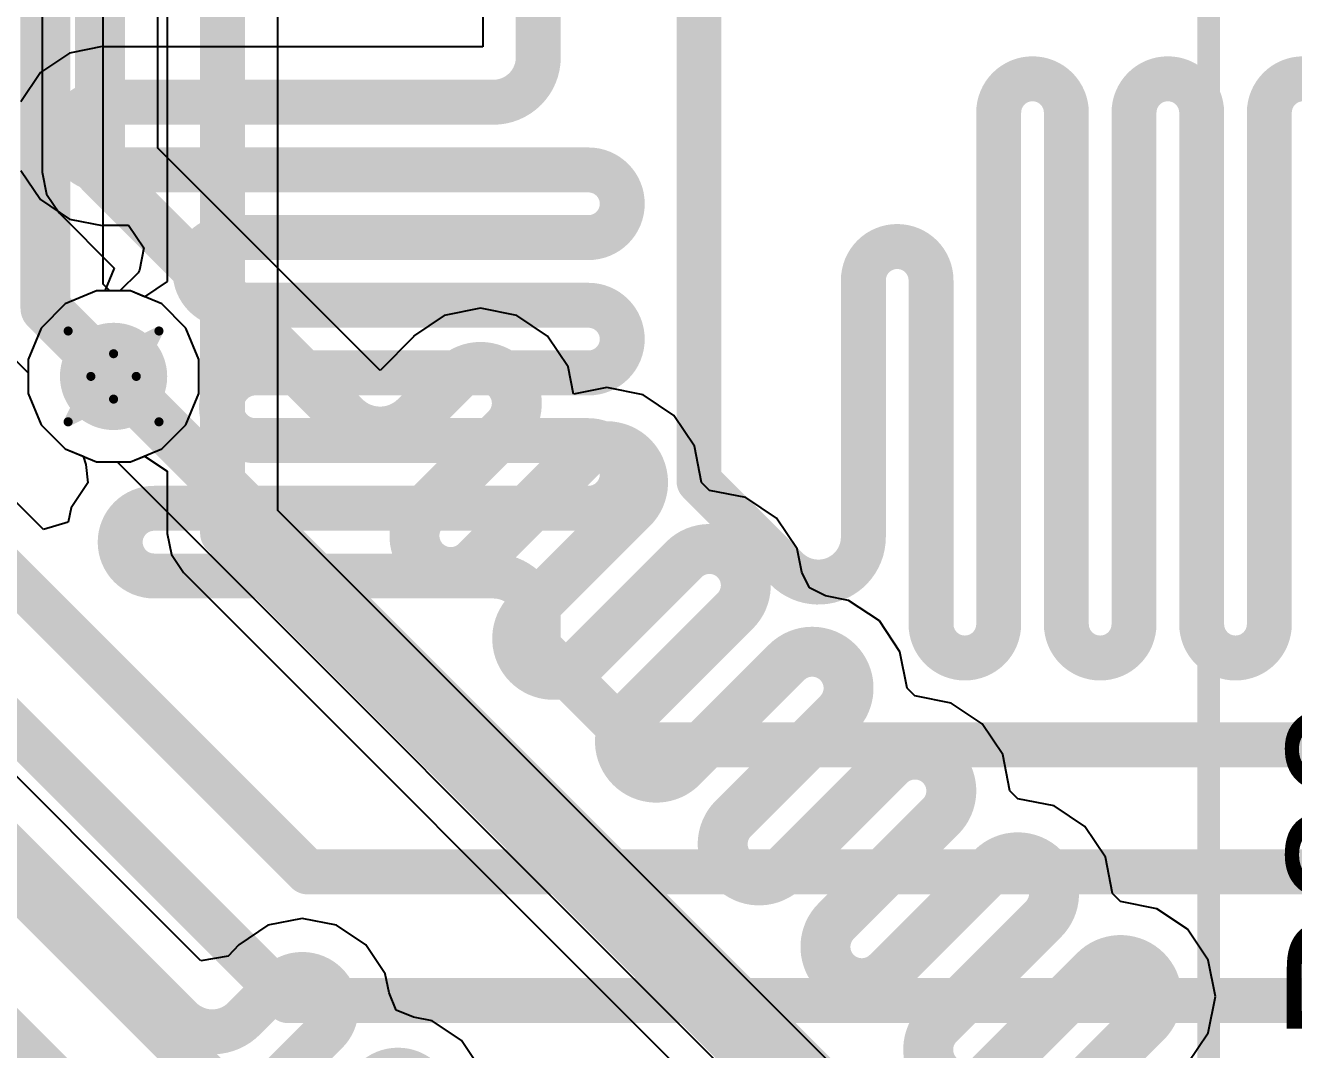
# Model space of a CAD drawing. Header units: inches. Extents: x -3 to 488, y -11 to 93.
# Drawn here: x 74.46 to 81.55, y 23.22 to 28.95 of the extents above; entities that cross this region are included whole.
import ezdxf

# ---------------------------------------------------------------- set-up
doc = ezdxf.new("R2010")
doc.units = ezdxf.units.IN
for name, color, linetype in [('Bottom Layer', 5, 'Continuous'), ('Drill Drawing', 1, 'Continuous'), ('Layer 1', 16, 'Continuous'), ('Layer 2', 76, 'Continuous'), ('Top Layer', 1, 'Continuous'), ('Top Overlay', 2, 'Continuous'), ('Via Holes', 16, 'Continuous')]:
    doc.layers.add(name, color=color, linetype=linetype)
doc.styles.add('Arial', font='', dxfattribs={"height": 0.2})
doc.styles.get('Arial').set_extended_font_data('Arial')

msp = doc.modelspace()

# ---------------------------------------------------------------- hatches: boundary and pattern name
at = {"layer": 'Bottom Layer'}
h = msp.add_hatch(color=5, dxfattribs=at)
edge = h.paths.add_edge_path()
edge.add_arc((74.95277618, 26.98257494), 0.2999994, 0, 360)
at = {"layer": 'Layer 1'}
h = msp.add_hatch(color=16, dxfattribs=at)
edge = h.paths.add_edge_path()
edge.add_arc((74.95277618, 26.98257494), 0.2999994, 0, 360)
at = {"layer": 'Layer 2'}
h = msp.add_hatch(color=76, dxfattribs=at)
edge = h.paths.add_edge_path()
edge.add_arc((74.95277618, 26.98257494), 0.2999994, 0, 360)
at = {"layer": 'Top Layer'}
h = msp.add_hatch(color=1, dxfattribs=at)
edge = h.paths.add_edge_path()
edge.add_arc((74.95277618, 26.98257494), 0.2999994, 0, 360)
at = {"layer": 'Via Holes'}
h = msp.add_hatch(color=7, dxfattribs=at)
edge = h.paths.add_edge_path()
edge.add_arc((74.95277618, 26.98257494), 0.1499997, 0, 360)

# ---------------------------------------------------------------- linework, layer by layer
at = {"layer": 'Bottom Layer'}
for p, q in [((74.55285572, 30.47449836), (74.55285572, 28.75136998)), ((75.20029664, 28.25966408), (75.20029664, 29.02517436)), ((74.55285572, 28.75136998), (74.55285572, 28.12557494)), ((76.44376888, 27.0161893), (75.20029664, 28.25966408)), ((74.55285572, 28.12557494), (74.57749625999999, 28.00169152)), ((74.57749625999999, 28.00169152), (74.64767137999999, 27.89667014)), ((74.64767137999999, 27.89667014), (74.95696464, 27.58737434)), ((74.95696464, 27.58737434), (74.90435869999999, 27.46037434)), ((74.857737, 27.46037434), (74.68212394, 27.38763382)), ((74.90435869999999, 27.46037434), (74.857737, 27.46037434)), ((74.68212394, 27.38763382), (74.5477173, 27.25322718)), ((76.80207397999999, 27.3229705), (76.62983657999999, 27.20788564)), ((77.00524096, 27.3633819), (76.80207397999999, 27.3229705)), ((77.20840793999999, 27.3229705), (77.00524096, 27.3633819)), ((77.38064534, 27.20788564), (77.20840793999999, 27.3229705)), ((74.5477173, 27.25322718), (74.47497677999999, 27.07761412)), ((76.6326509, 27.20507132), (76.44376888, 27.0161893)), ((76.62983657999999, 27.20788564), (76.6326509, 27.20507132)), ((77.4957302, 27.03564824), (77.38064534, 27.20788564)), ((74.47497677999999, 27.07761412), (74.47497677999999, 26.88753576)), ((77.52606287999998, 26.8831568), (77.4957302, 27.03564824)), ((74.47497677999999, 26.88753576), (74.5477173, 26.7119227)), ((77.71134063999999, 26.92000966), (77.52606287999998, 26.8831568)), ((77.91450762, 26.87959825999999), (77.71134063999999, 26.92000966)), ((78.08674502, 26.76451339999999), (77.91450762, 26.87959825999999)), ((78.20182988, 26.592276), (78.08674502, 26.76451339999999)), ((74.5477173, 26.7119227), (74.68212394, 26.57751606)), ((74.68212394, 26.57751606), (74.857737, 26.50477554)), ((78.24224128, 26.38911156), (78.20182988, 26.592276)), ((74.857737, 26.50477554), (74.97276597999999, 26.50477554)), ((74.97276597999999, 26.50477554), (80.67742055999999, 20.80012096)), ((78.28607914, 26.3452737), (78.24224128, 26.38911156)), ((78.48924358, 26.3048623), (78.28607914, 26.3452737)), ((78.66148098, 26.18977744), (78.48924358, 26.3048623)), ((78.77656583999999, 26.01754004), (78.66148098, 26.18977744)), ((78.80225794, 25.88837596), (78.77656583999999, 26.01754004)), ((78.84626343999999, 25.7998214), (78.80225794, 25.88837596)), ((78.93481799999999, 25.7558159), (78.84626343999999, 25.7998214)), ((79.06398208, 25.7301238), (78.93481799999999, 25.7558159)), ((79.23621948, 25.61503894), (79.06398208, 25.7301238)), ((79.35130434, 25.44280154), (79.23621948, 25.61503894)), ((79.39171574, 25.2396371), (79.35130434, 25.44280154)), ((79.4355536, 25.19579924), (79.39171574, 25.2396371)), ((79.63871803999999, 25.15538784), (79.4355536, 25.19579924)), ((79.81095544, 25.04030298), (79.63871803999999, 25.15538784)), ((79.9260403, 24.86806558), (79.81095544, 25.04030298)), ((79.9664517, 24.66490114), (79.9260403, 24.86806558)), ((80.01028955999999, 24.62106328), (79.9664517, 24.66490114)), ((80.213454, 24.58065188), (80.01028955999999, 24.62106328)), ((80.3856914, 24.46556702), (80.213454, 24.58065188)), ((80.50077626, 24.29332962), (80.3856914, 24.46556702)), ((80.54118765999999, 24.09016518), (80.50077626, 24.29332962)), ((80.58502552, 24.04632732), (80.54118765999999, 24.09016518)), ((80.78818996, 24.00591592), (80.58502552, 24.04632732)), ((80.96042736, 23.89083106), (80.78818996, 24.00591592)), ((81.07551222, 23.71859366), (80.96042736, 23.89083106)), ((81.11592361999999, 23.51542668), (81.07551222, 23.71859366)), ((81.07551222, 23.3122597), (81.11592361999999, 23.51542668)), ((80.9604299, 23.14001722), (81.07551222, 23.3122597))]:
    msp.add_line(p, q, dxfattribs=at)
at = {"layer": 'Bottom Layer', "const_width": 0.2794}
for points in [[(74.87657617999999, 28.75136998), (74.87657617999999, 30.47449836)], [(74.87657617999999, 28.12557494), (74.87657617999999, 28.75136998)], [(74.87657617999999, 28.12557494), (76.24620259999999, 26.75594598)], [(74.95277618, 26.98257494), (80.90632536, 21.02902576)], [(76.64133516, 26.75594598), (76.8615557, 26.97616652)], [(77.14892114, 26.97616652), (77.14892368, 26.97616906)], [(77.14892368, 26.97616906), (77.14892621999999, 26.97616652)], [(77.14892368, 26.97616398), (77.14892621999999, 26.97616652)], [(76.24620005999999, 26.75594344), (76.24620259999999, 26.75594598)], [(76.69521363999999, 26.2350885), (77.14892368, 26.688796)], [(76.98258162, 25.94772052), (77.56765537999999, 26.53279428)], [(77.85502082, 26.53279428), (77.85502336, 26.53279682)], [(77.85502336, 26.53279682), (77.85502589999999, 26.53279428)], [(77.85502336, 26.53279174), (77.85502589999999, 26.53279428)], [(77.26994959999999, 25.66035254), (77.85502336, 26.2454263)], [(77.85502336, 26.24542376), (77.85502336, 26.2454263)], [(76.6952111, 25.94772052), (76.69521363999999, 25.94771798)], [(76.98258162, 25.94771798), (76.98258162, 25.94772052)], [(77.55731757999999, 25.37298456), (78.14239134, 25.95805832)], [(78.42975677999999, 25.95805832), (78.42975931999999, 25.95806086)], [(78.42975931999999, 25.95806086), (78.42976186, 25.95805832)], [(78.42975931999999, 25.95805578), (78.42976186, 25.95805832)], [(77.84468556, 25.08561658), (78.42975931999999, 25.67069034)], [(78.42975931999999, 25.6706878), (78.42975931999999, 25.67069034)], [(77.26994705999999, 25.37298456), (77.26994959999999, 25.37298202)], [(77.55731757999999, 25.37298202), (77.55731757999999, 25.37298456)], [(78.13205608, 24.79824606), (78.71712984, 25.38331982)], [(79.00449528, 25.38331982), (79.00449782, 25.38332236)], [(79.00449782, 25.38332236), (79.00450036, 25.38331982)], [(79.00449782, 25.38331728), (79.00450036, 25.38331982)], [(78.41942406, 24.51087808), (79.00449782, 25.09595184)], [(79.00449782, 25.0959493), (79.00449782, 25.09595184)], [(78.13205608, 24.79824352), (78.13205608, 24.79824606)], [(78.70679204, 24.2235101), (79.2918658, 24.80858386)], [(79.57923124, 24.80858386), (79.57923378, 24.8085864)], [(79.57923378, 24.8085864), (79.57923631999999, 24.80858386)], [(79.57923378, 24.80858132), (79.57923631999999, 24.80858386)], [(78.99416002, 23.93614212), (79.57923378, 24.52121588)], [(79.57923378, 24.52121334), (79.57923378, 24.52121588)], [(78.41942152, 24.2235101), (78.41942406, 24.22350756)], [(78.70679204, 24.22350756), (78.70679204, 24.2235101)], [(79.281528, 23.64877414), (79.86660176, 24.2338479)], [(80.1539672, 24.2338479), (80.15396974, 24.23385044)], [(80.15396974, 24.23385044), (80.15397227999999, 24.2338479)], [(80.15396974, 24.23384536), (80.15397227999999, 24.2338479)], [(79.56889598, 23.36140616), (80.15396974, 23.94647992)], [(80.15396974, 23.94647738), (80.15396974, 23.94647992)], [(78.99415748, 23.64877414), (78.99416002, 23.6487716)], [(79.281528, 23.6487716), (79.281528, 23.64877414)], [(79.85626395999999, 23.07403818), (80.44133771999999, 23.65911194)], [(80.72870316, 23.65911194), (80.72870569999999, 23.65911448)], [(80.72870569999999, 23.65911448), (80.72870824, 23.65911194)], [(80.72870569999999, 23.6591094), (80.72870824, 23.65911194)], [(80.37712144, 23.0201597), (80.72870569999999, 23.37174396)], [(80.72870569999999, 23.37174142), (80.72870569999999, 23.37174396)]]:
    msp.add_lwpolyline(points, dxfattribs=at)
at = {"layer": 'Bottom Layer', "const_width": 0.1397}
for points in [[(74.80672618, 28.75136998, 1), (74.94642618, 28.75136998, 1)], [(74.80672618, 28.75136998, 1), (74.94642618, 28.75136998, 1)], [(74.80672618, 28.12557494, 1), (74.94642618, 28.12557494, 1)], [(74.80672618, 28.12557494, 1), (74.94642618, 28.12557494, 1)], [(74.88292618, 26.98257494, 1), (75.02262618, 26.98257494, 1)], [(76.7917057, 26.97616652, 1), (76.9314057, 26.97616652, 1)], [(76.7917057, 26.97616652, 1), (76.9314057, 26.97616652, 1)], [(77.07907114, 26.97616652, 1), (77.21877114, 26.97616652, 1)], [(77.07907368, 26.97616906, 1), (77.21877368, 26.97616906, 1)], [(77.07907368, 26.97616906, 1), (77.21877368, 26.97616906, 1)], [(77.07907368, 26.97616906, 1), (77.21877368, 26.97616906, 1)], [(77.07907368, 26.97616398, 1), (77.21877368, 26.97616398, 1)], [(77.07907621999999, 26.97616652, 1), (77.21877622, 26.97616652, 1)], [(77.07907621999999, 26.97616652, 1), (77.21877622, 26.97616652, 1)], [(77.07907621999999, 26.97616652, 1), (77.21877622, 26.97616652, 1)], [(76.17635006, 26.75594344, 1), (76.31605006, 26.75594344, 1)], [(76.1763526, 26.75594598, 1), (76.31605259999999, 26.75594598, 1)], [(76.1763526, 26.75594598, 1), (76.31605259999999, 26.75594598, 1)], [(76.1763526, 26.75594598, 1), (76.31605259999999, 26.75594598, 1)], [(76.57148516, 26.75594598, 1), (76.71118516, 26.75594598, 1)], [(76.57148516, 26.75594598, 1), (76.71118516, 26.75594598, 1)], [(77.07907368, 26.688796, 1), (77.21877368, 26.688796, 1)], [(77.07907368, 26.688796, 1), (77.21877368, 26.688796, 1)], [(77.49780538, 26.53279428, 1), (77.63750538000001, 26.53279428, 1)], [(77.49780538, 26.53279428, 1), (77.63750538000001, 26.53279428, 1)], [(77.78517081999999, 26.53279428, 1), (77.92487082, 26.53279428, 1)], [(77.78517335999999, 26.53279682, 1), (77.92487335999999, 26.53279682, 1)], [(77.78517335999999, 26.53279682, 1), (77.92487335999999, 26.53279682, 1)], [(77.78517335999999, 26.53279682, 1), (77.92487335999999, 26.53279682, 1)], [(77.78517335999999, 26.53279174, 1), (77.92487335999999, 26.53279174, 1)], [(77.7851759, 26.53279428, 1), (77.9248759, 26.53279428, 1)], [(77.7851759, 26.53279428, 1), (77.9248759, 26.53279428, 1)], [(77.7851759, 26.53279428, 1), (77.9248759, 26.53279428, 1)], [(76.62536363999999, 26.2350885, 1), (76.76506364, 26.2350885, 1)], [(76.62536363999999, 26.2350885, 1), (76.76506364, 26.2350885, 1)], [(77.78517335999999, 26.2454263, 1), (77.92487335999999, 26.2454263, 1)], [(77.78517335999999, 26.2454263, 1), (77.92487335999999, 26.2454263, 1)], [(77.78517335999999, 26.24542376, 1), (77.92487335999999, 26.24542376, 1)], [(77.78517335999999, 26.24542376, 1), (77.92487335999999, 26.24542376, 1)], [(76.62536109999999, 25.94772052, 1), (76.7650611, 25.94772052, 1)], [(76.62536109999999, 25.94772052, 1), (76.7650611, 25.94772052, 1)], [(76.62536363999999, 25.94771798, 1), (76.76506364, 25.94771798, 1)], [(76.62536363999999, 25.94771798, 1), (76.76506364, 25.94771798, 1)], [(76.91273161999999, 25.94772052, 1), (77.05243162, 25.94772052, 1)], [(76.91273161999999, 25.94772052, 1), (77.05243162, 25.94772052, 1)], [(76.91273161999999, 25.94771798, 1), (77.05243162, 25.94771798, 1)], [(76.91273161999999, 25.94771798, 1), (77.05243162, 25.94771798, 1)], [(78.07254133999999, 25.95805832, 1), (78.21224133999999, 25.95805832, 1)], [(78.07254133999999, 25.95805832, 1), (78.21224133999999, 25.95805832, 1)], [(78.35990678, 25.95805832, 1), (78.49960678000001, 25.95805832, 1)], [(78.35990932, 25.95806086, 1), (78.49960931999999, 25.95806086, 1)], [(78.35990932, 25.95806086, 1), (78.49960931999999, 25.95806086, 1)], [(78.35990932, 25.95806086, 1), (78.49960931999999, 25.95806086, 1)], [(78.35990932, 25.95805578, 1), (78.49960931999999, 25.95805578, 1)], [(78.35991186, 25.95805832, 1), (78.49961185999999, 25.95805832, 1)], [(78.35991186, 25.95805832, 1), (78.49961185999999, 25.95805832, 1)], [(78.35991186, 25.95805832, 1), (78.49961185999999, 25.95805832, 1)], [(77.2000996, 25.66035254, 1), (77.33979959999999, 25.66035254, 1)], [(77.2000996, 25.66035254, 1), (77.33979959999999, 25.66035254, 1)], [(78.35990932, 25.67069034, 1), (78.49960931999999, 25.67069034, 1)], [(78.35990932, 25.67069034, 1), (78.49960931999999, 25.67069034, 1)], [(78.35990932, 25.6706878, 1), (78.49960931999999, 25.6706878, 1)], [(78.35990932, 25.6706878, 1), (78.49960931999999, 25.6706878, 1)], [(77.20009706, 25.37298456, 1), (77.33979706, 25.37298456, 1)], [(77.20009706, 25.37298456, 1), (77.33979706, 25.37298456, 1)], [(77.2000996, 25.37298202, 1), (77.33979959999999, 25.37298202, 1)], [(77.2000996, 25.37298202, 1), (77.33979959999999, 25.37298202, 1)], [(77.48746758, 25.37298456, 1), (77.62716758, 25.37298456, 1)], [(77.48746758, 25.37298456, 1), (77.62716758, 25.37298456, 1)], [(77.48746758, 25.37298202, 1), (77.62716758, 25.37298202, 1)], [(77.48746758, 25.37298202, 1), (77.62716758, 25.37298202, 1)], [(78.64727984, 25.38331982, 1), (78.78697984, 25.38331982, 1)], [(78.64727984, 25.38331982, 1), (78.78697984, 25.38331982, 1)], [(78.93464528, 25.38331982, 1), (79.07434527999999, 25.38331982, 1)], [(78.93464782, 25.38332236, 1), (79.07434782, 25.38332236, 1)], [(78.93464782, 25.38332236, 1), (79.07434782, 25.38332236, 1)], [(78.93464782, 25.38332236, 1), (79.07434782, 25.38332236, 1)], [(78.93464782, 25.38331728, 1), (79.07434782, 25.38331728, 1)], [(78.93465035999999, 25.38331982, 1), (79.07435036, 25.38331982, 1)], [(78.93465035999999, 25.38331982, 1), (79.07435036, 25.38331982, 1)], [(78.93465035999999, 25.38331982, 1), (79.07435036, 25.38331982, 1)], [(77.77483556, 25.08561658, 1), (77.91453555999999, 25.08561658, 1)], [(77.77483556, 25.08561658, 1), (77.91453555999999, 25.08561658, 1)], [(78.93464782, 25.09595184, 1), (79.07434782, 25.09595184, 1)], [(78.93464782, 25.09595184, 1), (79.07434782, 25.09595184, 1)], [(78.93464782, 25.0959493, 1), (79.07434782, 25.0959493, 1)], [(78.93464782, 25.0959493, 1), (79.07434782, 25.0959493, 1)], [(77.77483556, 24.79824606, 1), (77.91453555999999, 24.79824606, 1)], [(77.77483556, 24.79824606, 1), (77.91453555999999, 24.79824606, 1)], [(78.06220608, 24.79824606, 1), (78.20190608, 24.79824606, 1)], [(78.06220608, 24.79824606, 1), (78.20190608, 24.79824606, 1)], [(78.06220608, 24.79824352, 1), (78.20190608, 24.79824352, 1)], [(78.06220608, 24.79824352, 1), (78.20190608, 24.79824352, 1)], [(79.2220158, 24.80858386, 1), (79.3617158, 24.80858386, 1)], [(79.2220158, 24.80858386, 1), (79.3617158, 24.80858386, 1)], [(79.50938124, 24.80858386, 1), (79.64908124, 24.80858386, 1)], [(79.50938378000001, 24.8085864, 1), (79.64908378, 24.8085864, 1)], [(79.50938378000001, 24.8085864, 1), (79.64908378, 24.8085864, 1)], [(79.50938378000001, 24.8085864, 1), (79.64908378, 24.8085864, 1)], [(79.50938378000001, 24.80858132, 1), (79.64908378, 24.80858132, 1)], [(79.50938631999999, 24.80858386, 1), (79.64908632, 24.80858386, 1)], [(79.50938631999999, 24.80858386, 1), (79.64908632, 24.80858386, 1)], [(79.50938631999999, 24.80858386, 1), (79.64908632, 24.80858386, 1)], [(78.34957406, 24.51087808, 1), (78.48927405999999, 24.51087808, 1)], [(78.34957406, 24.51087808, 1), (78.48927405999999, 24.51087808, 1)], [(79.50938378000001, 24.52121588, 1), (79.64908378, 24.52121588, 1)], [(79.50938378000001, 24.52121588, 1), (79.64908378, 24.52121588, 1)], [(79.50938378000001, 24.52121334, 1), (79.64908378, 24.52121334, 1)], [(79.50938378000001, 24.52121334, 1), (79.64908378, 24.52121334, 1)], [(78.34957152, 24.2235101, 1), (78.48927152, 24.2235101, 1)], [(78.34957152, 24.2235101, 1), (78.48927152, 24.2235101, 1)], [(78.34957406, 24.22350756, 1), (78.48927405999999, 24.22350756, 1)], [(78.34957406, 24.22350756, 1), (78.48927405999999, 24.22350756, 1)], [(78.63694204, 24.2235101, 1), (78.77664204, 24.2235101, 1)], [(78.63694204, 24.2235101, 1), (78.77664204, 24.2235101, 1)], [(78.63694204, 24.22350756, 1), (78.77664204, 24.22350756, 1)], [(78.63694204, 24.22350756, 1), (78.77664204, 24.22350756, 1)], [(79.79675175999999, 24.2338479, 1), (79.93645176, 24.2338479, 1)], [(79.79675175999999, 24.2338479, 1), (79.93645176, 24.2338479, 1)], [(80.0841172, 24.2338479, 1), (80.2238172, 24.2338479, 1)], [(80.08411973999999, 24.23385044, 1), (80.22381974, 24.23385044, 1)], [(80.08411973999999, 24.23385044, 1), (80.22381974, 24.23385044, 1)], [(80.08411973999999, 24.23385044, 1), (80.22381974, 24.23385044, 1)], [(80.08411973999999, 24.23384536, 1), (80.22381974, 24.23384536, 1)], [(80.08412227999999, 24.2338479, 1), (80.22382228, 24.2338479, 1)], [(80.08412227999999, 24.2338479, 1), (80.22382228, 24.2338479, 1)], [(80.08412227999999, 24.2338479, 1), (80.22382228, 24.2338479, 1)], [(78.92431002, 23.93614212, 1), (79.06401002, 23.93614212, 1)], [(78.92431002, 23.93614212, 1), (79.06401002, 23.93614212, 1)], [(80.08411973999999, 23.94647992, 1), (80.22381974, 23.94647992, 1)], [(80.08411973999999, 23.94647992, 1), (80.22381974, 23.94647992, 1)], [(80.08411973999999, 23.94647738, 1), (80.22381974, 23.94647738, 1)], [(80.08411973999999, 23.94647738, 1), (80.22381974, 23.94647738, 1)], [(78.92430748, 23.64877414, 1), (79.06400748, 23.64877414, 1)], [(78.92430748, 23.64877414, 1), (79.06400748, 23.64877414, 1)], [(78.92431002, 23.6487716, 1), (79.06401002, 23.6487716, 1)], [(78.92431002, 23.6487716, 1), (79.06401002, 23.6487716, 1)], [(79.21167799999999, 23.64877414, 1), (79.351378, 23.64877414, 1)], [(79.21167799999999, 23.64877414, 1), (79.351378, 23.64877414, 1)], [(79.21167799999999, 23.6487716, 1), (79.351378, 23.6487716, 1)], [(79.21167799999999, 23.6487716, 1), (79.351378, 23.6487716, 1)], [(80.37148771999999, 23.65911194, 1), (80.51118772, 23.65911194, 1)], [(80.37148771999999, 23.65911194, 1), (80.51118772, 23.65911194, 1)], [(80.65885315999999, 23.65911194, 1), (80.79855316, 23.65911194, 1)], [(80.6588557, 23.65911448, 1), (80.7985557, 23.65911448, 1)], [(80.6588557, 23.65911448, 1), (80.7985557, 23.65911448, 1)], [(80.6588557, 23.65911448, 1), (80.7985557, 23.65911448, 1)], [(80.6588557, 23.6591094, 1), (80.7985557, 23.6591094, 1)], [(80.65885824, 23.65911194, 1), (80.79855823999999, 23.65911194, 1)], [(80.65885824, 23.65911194, 1), (80.79855823999999, 23.65911194, 1)], [(80.65885824, 23.65911194, 1), (80.79855823999999, 23.65911194, 1)], [(79.49904598, 23.36140616, 1), (79.63874598, 23.36140616, 1)], [(79.49904598, 23.36140616, 1), (79.63874598, 23.36140616, 1)], [(80.6588557, 23.37174396, 1), (80.7985557, 23.37174396, 1)], [(80.6588557, 23.37174396, 1), (80.7985557, 23.37174396, 1)], [(80.6588557, 23.37174142, 1), (80.7985557, 23.37174142, 1)], [(80.6588557, 23.37174142, 1), (80.7985557, 23.37174142, 1)]]:
    msp.add_lwpolyline(points, format="xyb", close=True, dxfattribs=at)
at = {"layer": 'Bottom Layer', "const_width": 0.2794}
for points in [[(76.8615557, 26.97616652, -0.4142135623730951), (77.14892621999999, 26.97616652)], [(77.14892368, 26.97616906, -0.4142213289503146), (77.14892368, 26.688796)], [(76.64133516, 26.75594598, -0.414217327943648), (76.24620259999999, 26.75594598)], [(77.56765537999999, 26.53279428, -0.4142135623730951), (77.85502589999999, 26.53279428)], [(77.85502336, 26.53279682, -0.4142213289503146), (77.85502336, 26.24542376)], [(76.69521363999999, 25.94771798, -0.4142135623730951), (76.69521363999999, 26.2350885)], [(78.14239134, 25.95805832, -0.4142135623730951), (78.42976186, 25.95805832)], [(76.98258162, 25.94771798, -0.4142161511664093), (76.6952111, 25.94772052)], [(78.42975931999999, 25.95806086, -0.4142213289503146), (78.42975931999999, 25.6706878)], [(77.26994959999999, 25.37298202, -0.4142135623730951), (77.26994959999999, 25.66035254)], [(78.71712984, 25.38331982, -0.4142135623730951), (79.00450036, 25.38331982)], [(77.55731757999999, 25.37298202, -0.4142161511664093), (77.26994705999999, 25.37298456)], [(79.00449782, 25.38332236, -0.4142213289503146), (79.00449782, 25.0959493)], [(77.84468556, 24.79824606, -0.4142135623730951), (77.84468556, 25.08561658)], [(79.2918658, 24.80858386, -0.4142135623730951), (79.57923631999999, 24.80858386)], [(78.13205608, 24.79824352, -0.4142161511664093), (77.84468556, 24.79824606)], [(79.57923378, 24.8085864, -0.4142213289503146), (79.57923378, 24.52121334)], [(78.41942406, 24.22350756, -0.4142135623730951), (78.41942406, 24.51087808)], [(79.86660176, 24.2338479, -0.4142135623730951), (80.15397227999999, 24.2338479)], [(78.70679204, 24.22350756, -0.4142161511664093), (78.41942152, 24.2235101)], [(80.15396974, 24.23385044, -0.4142213289503146), (80.15396974, 23.94647738)], [(78.99416002, 23.6487716, -0.4142135623730951), (78.99416002, 23.93614212)], [(80.44133771999999, 23.65911194, -0.4142135623730951), (80.72870824, 23.65911194)], [(79.281528, 23.6487716, -0.4142161511664093), (78.99415748, 23.64877414)], [(80.72870569999999, 23.65911448, -0.4142213289503146), (80.72870569999999, 23.37174142)], [(79.56889598, 23.07403564, -0.4142135623730951), (79.56889598, 23.36140616)]]:
    msp.add_lwpolyline(points, format="xyb", dxfattribs=at)
at = {"layer": 'Drill Drawing', "const_width": 0.0508}
for points in [[(74.69877618, 27.23657494), (74.95277618, 27.10957494)], [(74.69877618, 27.23657494), (74.82577617999999, 26.98257494)], [(74.95277618, 27.10957494), (75.20677618, 27.23657494)], [(75.07977618, 26.98257494), (75.20677618, 27.23657494)], [(74.69877618, 26.72857494), (74.82577617999999, 26.98257494)], [(75.07977618, 26.98257494), (75.20677618, 26.72857494)], [(74.69877618, 26.72857494), (74.95277618, 26.85557494)], [(74.95277618, 26.85557494), (75.20677618, 26.72857494)]]:
    msp.add_lwpolyline(points, dxfattribs=at)
at = {"layer": 'Drill Drawing', "const_width": 0.0254}
for points in [[(74.68607618, 27.23657494, 1), (74.71147617999999, 27.23657494, 1)], [(74.68607618, 27.23657494, 1), (74.71147617999999, 27.23657494, 1)], [(75.19407618, 27.23657494, 1), (75.21947617999999, 27.23657494, 1)], [(75.19407618, 27.23657494, 1), (75.21947617999999, 27.23657494, 1)], [(74.94007618, 27.10957494, 1), (74.96547618, 27.10957494, 1)], [(74.94007618, 27.10957494, 1), (74.96547618, 27.10957494, 1)], [(74.81307618, 26.98257494, 1), (74.83847618, 26.98257494, 1)], [(74.81307618, 26.98257494, 1), (74.83847618, 26.98257494, 1)], [(75.06707618, 26.98257494, 1), (75.09247617999999, 26.98257494, 1)], [(75.06707618, 26.98257494, 1), (75.09247617999999, 26.98257494, 1)], [(74.94007618, 26.85557494, 1), (74.96547618, 26.85557494, 1)], [(74.94007618, 26.85557494, 1), (74.96547618, 26.85557494, 1)], [(74.68607618, 26.72857494, 1), (74.71147617999999, 26.72857494, 1)], [(74.68607618, 26.72857494, 1), (74.71147617999999, 26.72857494, 1)], [(75.19407618, 26.72857494, 1), (75.21947617999999, 26.72857494, 1)], [(75.19407618, 26.72857494, 1), (75.21947617999999, 26.72857494, 1)]]:
    msp.add_lwpolyline(points, format="xyb", close=True, dxfattribs=at)
at = {"layer": 'Layer 1'}
for p, q in [((77.01903824, 29.13822722), (77.01903824, 28.8252027)), ((74.56110056, 26.12583802), (71.67689754, 29.01004104)), ((74.89899421999999, 28.8289111), (74.70672892, 28.79066632)), ((74.89899421999999, 28.8252027), (74.89899421999999, 28.8289111)), ((77.01903824, 28.8252027), (74.89899421999999, 28.8252027)), ((74.70672892, 28.79066632), (74.54373457999999, 28.6817562)), ((74.54373457999999, 28.6817562), (74.43482445999999, 28.51876186)), ((74.43482445999999, 28.13423126), (74.54373457999999, 27.97123692)), ((74.54373457999999, 27.97123692), (74.70672892, 27.8623268)), ((74.70672892, 27.8623268), (74.89899421999999, 27.82408202)), ((74.89899421999999, 27.82408202), (74.89899421999999, 27.82779042)), ((74.89899421999999, 27.82779042), (75.03653268, 27.82779042)), ((75.03653268, 27.82779042), (75.12143979999999, 27.70078788)), ((75.12143979999999, 27.70078788), (75.09691609999999, 27.57750136)), ((75.09058895999999, 27.56241376), (74.98757164, 27.46037434)), ((75.09691609999999, 27.57750136), (75.09058895999999, 27.56241376)), ((74.857737, 27.46037434), (74.68212394, 27.38763382)), ((74.98757164, 27.46037434), (74.857737, 27.46037434)), ((74.68212394, 27.38763382), (74.5477173, 27.25322718)), ((74.5477173, 27.25322718), (74.47497677999999, 27.07761412)), ((74.47497677999999, 27.07761412), (74.47497677999999, 26.88753576)), ((74.47497677999999, 26.88753576), (74.5477173, 26.7119227)), ((74.5477173, 26.7119227), (74.68212394, 26.57751606)), ((74.68212394, 26.57751606), (74.7823117, 26.53601754)), ((74.7823117, 26.53601754), (74.79740183999999, 26.49054138)), ((74.79740183999999, 26.49054138), (74.80829336, 26.38779076)), ((74.80829336, 26.38779076), (74.71488994, 26.24800186)), ((74.71488994, 26.24800186), (74.69890571999998, 26.1676388)), ((74.69890571999998, 26.1676388), (74.56110056, 26.12583802))]:
    msp.add_line(p, q, dxfattribs=at)
at = {"layer": 'Layer 1', "const_width": 0.25146}
for points in [[(78.22740513999999, 26.3961626), (78.22740513999999, 29.5044622)], [(77.32851437999999, 28.76718656), (77.32851437999999, 29.22988058)], [(70.58754234, 28.83320878), (75.92893628, 23.49181484)], [(71.3674214, 28.88184978), (76.03763812, 24.21163306)], [(68.87748479999999, 28.80841076), (76.48485337999999, 21.20104218)], [(69.7942343, 28.75165446), (76.56704778, 21.97884098)], [(74.89899421999999, 28.51572656), (77.07705438, 28.51572656)], [(79.90367051999999, 25.59700494), (79.90367051999999, 28.45775614)], [(80.28213052, 25.59700494), (80.28213052, 28.45775614)], [(80.66059051999999, 25.59700494), (80.66059051999999, 28.45775614)], [(81.03905052, 25.59700494), (81.03905052, 28.45775614)], [(81.41751052, 25.59700494), (81.41751052, 28.45775614)], [(74.89899421999999, 28.13726656), (77.60891514, 28.13726656)], [(75.5977533, 27.75880656), (77.60891514, 27.75880656)], [(79.14675052, 26.083895), (79.14675052, 27.51980272)], [(79.52521052, 25.59700494), (79.52521052, 27.51980272)], [(75.5977533, 27.38034656), (77.60891514, 27.38034656)], [(75.74553558, 27.00188656), (77.60891514, 27.00188656)], [(75.74553558, 26.62342656), (77.60891514, 26.62342656)], [(78.22740513999999, 26.3961626), (78.2528153, 26.37075244)], [(78.2528153, 26.37075244), (78.71748036, 25.90608738)], [(75.1790597, 26.24496656), (77.60891514, 26.24496656)], [(75.1790597, 25.86650655999999), (77.07705438, 25.86650655999999)], [(78.71747782, 25.90608484), (78.71748036, 25.90608738)], [(77.32851437999999, 25.48930386), (77.32851437999999, 25.61504656)], [(77.32851437999999, 25.47109206), (77.32851437999999, 25.48930386)], [(77.32851437999999, 25.47109206), (77.87731693999999, 24.9222895)], [(77.87731693999999, 24.9222895), (95.13094765999999, 24.9222895)], [(76.03763812, 24.21163306), (96.45399556, 24.21163306)], [(75.92893628, 23.49181484), (102.35045316, 23.49181484)]]:
    msp.add_lwpolyline(points, dxfattribs=at)
for points in [[(77.32851437999999, 28.76718656, -0.4142135623730951), (77.07705438, 28.51572656)], [(79.90367051999999, 28.45775614, -0.9999999999999999), (80.28213052, 28.45775614)], [(80.66059051999999, 28.45775614, -0.9999999999999999), (81.03905052, 28.45775614)], [(81.41751052, 28.45775614, -0.9999999999999999), (81.79597052, 28.45775614)], [(74.89899421999999, 28.13726656, -0.9999999999999999), (74.89899421999999, 28.51572656)], [(77.60891514, 28.13726656, -0.9999999999999999), (77.60891514, 27.75880656)], [(75.5977533, 27.38034656, -0.9999999999999999), (75.5977533, 27.75880656)], [(79.14675052, 27.51980272, -0.9999999999999999), (79.52521052, 27.51980272)], [(77.60891514, 27.38034656, -0.9999999999999999), (77.60891514, 27.00188656)], [(75.74553558, 26.62342656, -0.9999999999999999), (75.74553558, 27.00188656)], [(77.60891514, 26.62342656, -0.9999999999999999), (77.60891514, 26.24496656)], [(75.1790597, 25.86650655999999, -0.9999999999999999), (75.1790597, 26.24496656)], [(79.14675052, 26.083895, -0.6681812207254362), (78.71748036, 25.90608738)], [(77.07705438, 25.86650655999999, -0.4142135623730951), (77.32851437999999, 25.61504656)], [(79.90367051999999, 25.59700494, -0.9999999999999999), (79.52521052, 25.59700494)], [(80.66059051999999, 25.59700494, -0.9999999999999999), (80.28213052, 25.59700494)], [(81.41751052, 25.59700494, -0.9999999999999999), (81.03905052, 25.59700494)]]:
    msp.add_lwpolyline(points, format="xyb", dxfattribs=at)
at = {"layer": 'Layer 1', "const_width": 0.12573}
for points in [[(77.26564937999999, 28.76718656, 1), (77.39137937999999, 28.76718656, 1)], [(77.26564937999999, 28.76718656, 1), (77.39137937999999, 28.76718656, 1)], [(74.83612921999999, 28.51572656, 1), (74.96185922, 28.51572656, 1)], [(74.83612921999999, 28.51572656, 1), (74.96185922, 28.51572656, 1)], [(77.01418938, 28.51572656, 1), (77.13991938, 28.51572656, 1)], [(77.01418938, 28.51572656, 1), (77.13991938, 28.51572656, 1)], [(79.84080551999999, 28.45775614, 1), (79.96653552, 28.45775614, 1)], [(79.84080551999999, 28.45775614, 1), (79.96653552, 28.45775614, 1)], [(80.21926552, 28.45775614, 1), (80.34499552, 28.45775614, 1)], [(80.21926552, 28.45775614, 1), (80.34499552, 28.45775614, 1)], [(80.59772552, 28.45775614, 1), (80.72345551999999, 28.45775614, 1)], [(80.59772552, 28.45775614, 1), (80.72345551999999, 28.45775614, 1)], [(80.97618552, 28.45775614, 1), (81.10191552, 28.45775614, 1)], [(80.97618552, 28.45775614, 1), (81.10191552, 28.45775614, 1)], [(81.35464551999999, 28.45775614, 1), (81.48037552, 28.45775614, 1)], [(81.35464551999999, 28.45775614, 1), (81.48037552, 28.45775614, 1)], [(74.83612921999999, 28.13726656, 1), (74.96185922, 28.13726656, 1)], [(74.83612921999999, 28.13726656, 1), (74.96185922, 28.13726656, 1)], [(77.54605013999999, 28.13726656, 1), (77.67178014, 28.13726656, 1)], [(77.54605013999999, 28.13726656, 1), (77.67178014, 28.13726656, 1)], [(75.53488829999999, 27.75880656, 1), (75.6606183, 27.75880656, 1)], [(75.53488829999999, 27.75880656, 1), (75.6606183, 27.75880656, 1)], [(77.54605013999999, 27.75880656, 1), (77.67178014, 27.75880656, 1)], [(77.54605013999999, 27.75880656, 1), (77.67178014, 27.75880656, 1)], [(79.08388552, 27.51980272, 1), (79.20961552, 27.51980272, 1)], [(79.08388552, 27.51980272, 1), (79.20961552, 27.51980272, 1)], [(79.46234552, 27.51980272, 1), (79.58807552, 27.51980272, 1)], [(79.46234552, 27.51980272, 1), (79.58807552, 27.51980272, 1)], [(75.53488829999999, 27.38034656, 1), (75.6606183, 27.38034656, 1)], [(75.53488829999999, 27.38034656, 1), (75.6606183, 27.38034656, 1)], [(77.54605013999999, 27.38034656, 1), (77.67178014, 27.38034656, 1)], [(77.54605013999999, 27.38034656, 1), (77.67178014, 27.38034656, 1)], [(75.68267057999999, 27.00188656, 1), (75.80840058, 27.00188656, 1)], [(75.68267057999999, 27.00188656, 1), (75.80840058, 27.00188656, 1)], [(77.54605013999999, 27.00188656, 1), (77.67178014, 27.00188656, 1)], [(77.54605013999999, 27.00188656, 1), (77.67178014, 27.00188656, 1)], [(75.68267057999999, 26.62342656, 1), (75.80840058, 26.62342656, 1)], [(75.68267057999999, 26.62342656, 1), (75.80840058, 26.62342656, 1)], [(77.54605013999999, 26.62342656, 1), (77.67178014, 26.62342656, 1)], [(77.54605013999999, 26.62342656, 1), (77.67178014, 26.62342656, 1)], [(78.16454014, 26.3961626, 1), (78.29027013999999, 26.3961626, 1)], [(78.16454014, 26.3961626, 1), (78.29027013999999, 26.3961626, 1)], [(78.18995029999999, 26.37075244, 1), (78.3156803, 26.37075244, 1)], [(78.18995029999999, 26.37075244, 1), (78.3156803, 26.37075244, 1)], [(75.1161947, 26.24496656, 1), (75.2419247, 26.24496656, 1)], [(75.1161947, 26.24496656, 1), (75.2419247, 26.24496656, 1)], [(77.54605013999999, 26.24496656, 1), (77.67178014, 26.24496656, 1)], [(77.54605013999999, 26.24496656, 1), (77.67178014, 26.24496656, 1)], [(79.08388552, 26.083895, 1), (79.20961552, 26.083895, 1)], [(79.08388552, 26.083895, 1), (79.20961552, 26.083895, 1)], [(75.1161947, 25.86650655999999, 1), (75.2419247, 25.86650655999999, 1)], [(75.1161947, 25.86650655999999, 1), (75.2419247, 25.86650655999999, 1)], [(77.01418938, 25.86650655999999, 1), (77.13991938, 25.86650655999999, 1)], [(77.01418938, 25.86650655999999, 1), (77.13991938, 25.86650655999999, 1)], [(78.65461282, 25.90608484, 1), (78.78034282, 25.90608484, 1)], [(78.65461536, 25.90608738, 1), (78.78034535999998, 25.90608738, 1)], [(78.65461536, 25.90608738, 1), (78.78034535999998, 25.90608738, 1)], [(78.65461536, 25.90608738, 1), (78.78034535999998, 25.90608738, 1)], [(77.26564937999999, 25.61504656, 1), (77.39137937999999, 25.61504656, 1)], [(77.26564937999999, 25.61504656, 1), (77.39137937999999, 25.61504656, 1)], [(79.46234552, 25.59700494, 1), (79.58807552, 25.59700494, 1)], [(79.46234552, 25.59700494, 1), (79.58807552, 25.59700494, 1)], [(79.84080551999999, 25.59700494, 1), (79.96653552, 25.59700494, 1)], [(79.84080551999999, 25.59700494, 1), (79.96653552, 25.59700494, 1)], [(80.21926552, 25.59700494, 1), (80.34499552, 25.59700494, 1)], [(80.21926552, 25.59700494, 1), (80.34499552, 25.59700494, 1)], [(80.59772552, 25.59700494, 1), (80.72345551999999, 25.59700494, 1)], [(80.59772552, 25.59700494, 1), (80.72345551999999, 25.59700494, 1)], [(80.97618552, 25.59700494, 1), (81.10191552, 25.59700494, 1)], [(80.97618552, 25.59700494, 1), (81.10191552, 25.59700494, 1)], [(81.35464551999999, 25.59700494, 1), (81.48037552, 25.59700494, 1)], [(81.35464551999999, 25.59700494, 1), (81.48037552, 25.59700494, 1)], [(77.26564937999999, 25.48930386, 1), (77.39137937999999, 25.48930386, 1)], [(77.26564937999999, 25.48930386, 1), (77.39137937999999, 25.48930386, 1)], [(77.26564937999999, 25.47109206, 1), (77.39137937999999, 25.47109206, 1)], [(77.26564937999999, 25.47109206, 1), (77.39137937999999, 25.47109206, 1)], [(77.81445194, 24.9222895, 1), (77.94018193999999, 24.9222895, 1)], [(77.81445194, 24.9222895, 1), (77.94018193999999, 24.9222895, 1)], [(75.97477312, 24.21163306, 1), (76.10050312, 24.21163306, 1)], [(75.97477312, 24.21163306, 1), (76.10050312, 24.21163306, 1)], [(75.86607128, 23.49181484, 1), (75.99180128, 23.49181484, 1)], [(75.86607128, 23.49181484, 1), (75.99180128, 23.49181484, 1)]]:
    msp.add_lwpolyline(points, format="xyb", close=True, dxfattribs=at)
at = {"layer": 'Layer 2'}
for p, q in [((75.25317944, 29.13822722), (75.25317944, 27.51277454)), ((75.87213172, 26.23316318), (75.87213172, 29.13822722)), ((74.857737, 27.46037434), (74.68212394, 27.38763382)), ((75.04781535999999, 27.46037434), (74.857737, 27.46037434)), ((75.1261769, 27.42791568), (75.04781535999999, 27.46037434)), ((75.25317944, 27.51277454), (75.1261769, 27.42791568)), ((74.68212394, 27.38763382), (74.5477173, 27.25322718)), ((74.5477173, 27.25322718), (74.47497677999999, 27.07761412)), ((74.47497677999999, 27.07761412), (74.47497677999999, 26.88753576)), ((74.47497677999999, 26.88753576), (74.5477173, 26.7119227)), ((74.5477173, 26.7119227), (74.68212394, 26.57751606)), ((74.68212394, 26.57751606), (74.857737, 26.50477554)), ((75.04781535999999, 26.50477554), (75.1261769, 26.5372342)), ((75.1261769, 26.5372342), (75.25317944, 26.45237534)), ((74.857737, 26.50477554), (75.04781535999999, 26.50477554)), ((75.25317944, 26.45237534), (75.25317944, 26.10498462)), ((80.38924485999999, 21.7160475), (75.87213172, 26.23316318)), ((75.25317944, 26.10498462), (75.2531769, 26.10497192)), ((75.2531769, 26.10497192), (75.27673793999999, 25.98653934)), ((75.27673793999999, 25.98653934), (75.34382188, 25.88613822)), ((75.34382188, 25.88613822), (79.98824744, 21.2417152)), ((75.13569935999999, 24.01943126), (74.13167546, 25.02345516)), ((75.13570444, 24.01942364), (75.13569935999999, 24.01943126)), ((75.22459427999999, 23.93053126), (75.13570444, 24.01942364)), ((75.2246019, 23.93052618), (75.22459427999999, 23.93053126)), ((75.44114705999999, 23.71397848), (75.2246019, 23.93052618)), ((75.81601549999999, 23.91307892), (75.65301862, 23.80417134)), ((76.0082808, 23.9513237), (75.81601549999999, 23.91307892)), ((76.2005461, 23.91307892), (76.0082808, 23.9513237)), ((76.36353027999999, 23.80417896), (76.2005461, 23.91307892)), ((75.65301608, 23.80416372), (75.59357754, 23.74115394)), ((75.65301862, 23.80417134), (75.65301608, 23.80416372)), ((76.36353282, 23.8041815), (76.36353027999999, 23.80417896)), ((76.36354806, 23.80417134), (76.36353282, 23.8041815)), ((76.36354552, 23.8041688), (76.36354806, 23.80417134)), ((76.47245055999998, 23.64117446), (76.36354552, 23.8041688)), ((75.59357754, 23.74115394), (75.44114705999999, 23.71397848)), ((76.49344366, 23.53563238), (76.47245055999998, 23.64117446)), ((76.53382204, 23.43922668), (76.49344366, 23.53563238)), ((76.63022774, 23.3988483), (76.53382204, 23.43922668)), ((76.73576982, 23.3778552), (76.63022774, 23.3988483)), ((76.898754, 23.26895524), (76.73576982, 23.3778552)), ((76.89875654000001, 23.26895778), (76.898754, 23.26895524)), ((76.89877178, 23.26894762), (76.89875654000001, 23.26895778)), ((76.89876924, 23.26894508), (76.89877178, 23.26894762)), ((77.00767427999999, 23.10595074), (76.89876924, 23.26894508))]:
    msp.add_line(p, q, dxfattribs=at)
at = {"layer": 'Layer 2', "const_width": 0.25146}
for points in [[(75.56265558, 26.10497192), (75.56265558, 29.5044622)], [(75.56265558, 26.10497192), (80.26105614, 21.40657136)], [(73.82219932, 24.8952639), (74.91686566, 23.80059756)], [(73.02480695999999, 24.6610886), (77.42599195999999, 20.2599036)], [(74.91686312, 23.80059756), (75.0057682, 23.71169248)], [(75.0057682, 23.71169248), (75.3267988, 23.39066188)], [(75.68241911999999, 23.39066188), (75.8744736, 23.58271636)], [(75.8744736, 23.58271382), (75.8744736, 23.58271636)], [(76.14208292, 23.58271636), (76.14208545999999, 23.58271382)], [(75.32679626, 23.39065934), (75.3267988, 23.39066188)], [(75.72642207999999, 22.89944112), (76.14208545999999, 23.3151045)]]:
    msp.add_lwpolyline(points, dxfattribs=at)
at = {"layer": 'Layer 2', "const_width": 0.12573}
for points in [[(75.49979058, 26.10497192, 1), (75.62552058, 26.10497192, 1)], [(75.49979058, 26.10497192, 1), (75.62552058, 26.10497192, 1)], [(74.85399812, 23.80059756, 1), (74.97972812, 23.80059756, 1)], [(74.85400066, 23.80059756, 1), (74.97973066, 23.80059756, 1)], [(74.9429032, 23.71169248, 1), (75.0686332, 23.71169248, 1)], [(74.9429032, 23.71169248, 1), (75.0686332, 23.71169248, 1)], [(75.8116086, 23.58271636, 1), (75.9373386, 23.58271636, 1)], [(75.8116086, 23.58271636, 1), (75.9373386, 23.58271636, 1)], [(75.8116086, 23.58271382, 1), (75.9373386, 23.58271382, 1)], [(75.8116086, 23.58271382, 1), (75.9373386, 23.58271382, 1)], [(76.07921791999999, 23.58271636, 1), (76.20494792, 23.58271636, 1)], [(76.07921791999999, 23.58271636, 1), (76.20494792, 23.58271636, 1)], [(76.07922045999999, 23.58271382, 1), (76.20495045999999, 23.58271382, 1)], [(76.07922045999999, 23.58271382, 1), (76.20495045999999, 23.58271382, 1)], [(75.26393125999999, 23.39065934, 1), (75.38966126, 23.39065934, 1)], [(75.2639338, 23.39066188, 1), (75.38966380000001, 23.39066188, 1)], [(75.2639338, 23.39066188, 1), (75.38966380000001, 23.39066188, 1)], [(75.2639338, 23.39066188, 1), (75.38966380000001, 23.39066188, 1)], [(75.61955411999999, 23.39066188, 1), (75.74528412, 23.39066188, 1)], [(75.61955411999999, 23.39066188, 1), (75.74528412, 23.39066188, 1)], [(76.07922045999999, 23.3151045, 1), (76.20495045999999, 23.3151045, 1)], [(76.07922045999999, 23.3151045, 1), (76.20495045999999, 23.3151045, 1)]]:
    msp.add_lwpolyline(points, format="xyb", close=True, dxfattribs=at)
at = {"layer": 'Layer 2', "const_width": 0.25146}
for points in [[(75.8744736, 23.58271382, -0.4142107823686262), (76.14208292, 23.58271636)], [(76.14208545999999, 23.58271382, -0.4142135623730951), (76.14208545999999, 23.3151045)], [(75.68241911999999, 23.39066188, -0.4142177463290418), (75.3267988, 23.39066188)], [(76.40969732, 23.0474901, -0.4142107823686262), (76.67730664, 23.04749264)]]:
    msp.add_lwpolyline(points, format="xyb", dxfattribs=at)
at = {"layer": 'Top Layer'}
for p, q in [((74.89549664, 27.49766408), (74.89549664, 30.58193528)), ((74.93278638, 27.46037434), (74.89549664, 27.49766408)), ((75.04781535999999, 27.46037434), (74.93278638, 27.46037434)), ((75.22342842, 27.38763382), (75.04781535999999, 27.46037434)), ((75.35783506, 27.25322718), (75.22342842, 27.38763382)), ((75.43057558, 27.07761412), (75.35783506, 27.25322718)), ((74.34287137999999, 27.13467014), (74.47497677999999, 27.00256474)), ((75.43057558, 26.88753576), (75.43057558, 27.07761412)), ((74.47497677999999, 27.00256474), (74.47497677999999, 26.88753576)), ((74.47497677999999, 26.88753576), (74.5477173, 26.7119227)), ((75.35783506, 26.7119227), (75.43057558, 26.88753576)), ((74.5477173, 26.7119227), (74.68212394, 26.57751606)), ((75.22342842, 26.57751606), (75.35783506, 26.7119227)), ((74.68212394, 26.57751606), (74.857737, 26.50477554)), ((75.04781535999999, 26.50477554), (75.22342842, 26.57751606)), ((74.857737, 26.50477554), (75.04781535999999, 26.50477554))]:
    msp.add_line(p, q, dxfattribs=at)
at = {"layer": 'Top Layer', "const_width": 0.2794}
for points in [[(74.57177617999999, 27.36357494), (74.57177617999999, 31.3146821)], [(74.57177617999999, 27.36357494), (74.95277618, 26.98257494)]]:
    msp.add_lwpolyline(points, dxfattribs=at)
at = {"layer": 'Top Layer', "const_width": 0.1397}
for points in [[(74.50192618, 27.36357494, 1), (74.64162618, 27.36357494, 1)], [(74.50192618, 27.36357494, 1), (74.64162618, 27.36357494, 1)], [(74.88292618, 26.98257494, 1), (75.02262618, 26.98257494, 1)]]:
    msp.add_lwpolyline(points, format="xyb", close=True, dxfattribs=at)
at = {"layer": 'Top Overlay', "const_width": 0.127}
msp.add_lwpolyline([(81.07748579999999, 15.03772964), (81.07748579999999, 31.73774704)], dxfattribs=at)

# ---------------------------------------------------------------- texts
at = {"layer": 'Top Overlay', "style": 'Arial'}
msp.add_text('R39', height=0.7619999999999999, rotation=90, dxfattribs=at).set_placement((82.27734878, 23.24676326))

doc.saveas('drawing.dxf')
